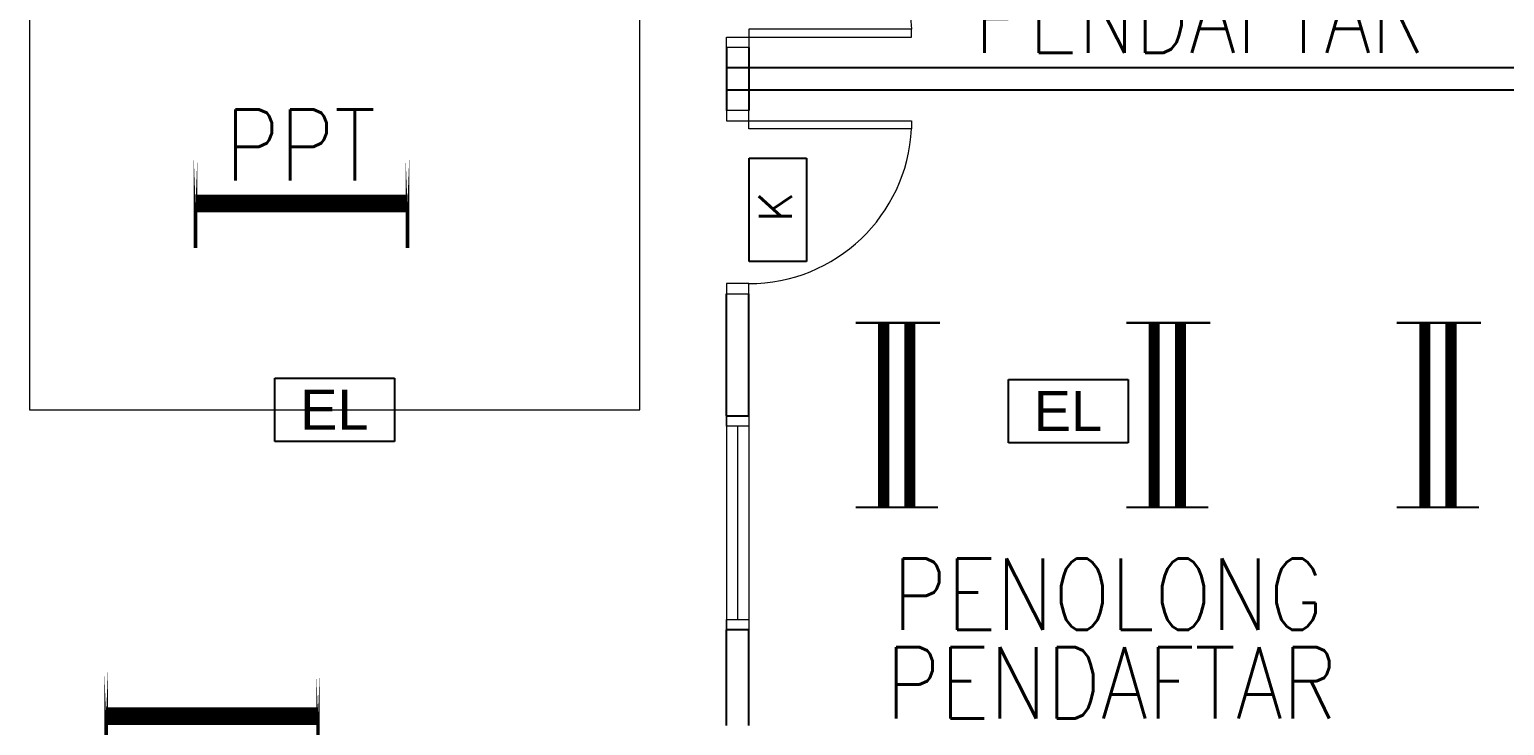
# Model space of a CAD drawing. Header units: inches. Extents: x -106504901 to 86801075, y -86378143 to 86869072.
# Drawn here: x 170891 to 178140, y 77965 to 81383 of the extents above; entities that cross this region are included whole.
import ezdxf
from ezdxf.enums import TextEntityAlignment as Align

# ---------------------------------------------------------------- set-up
doc = ezdxf.new("R2010")
doc.units = ezdxf.units.IN
doc.header["$MEASUREMENT"] = 0
for name, color, linetype, lineweight in [('1', 8, 'Continuous', 9), ('DOOR', 8, 'Continuous', 20), ('t3', 8, 'Continuous', 25), ('WIN', 8, 'Continuous', 18)]:
    doc.layers.add(name, color=color, linetype=linetype, lineweight=lineweight)
for name, color, linetype in [('BOMBA', 12, 'Continuous'), ('FITTING', 40, 'Continuous'), ('LAMPU', 7, 'Continuous'), ('partition', 8, 'Continuous')]:
    doc.layers.add(name, color=color, linetype=linetype)
doc.styles.add('LAILA', font='romans.shx', dxfattribs={"width": 0.85, "height": 350})
doc.styles.add('SANSSERIF', font='SAS_____.pfb', dxfattribs={"width": 0.7, "height": 700})
doc.styles.add('SIMPLEX', font='simplex.shx', dxfattribs={"width": 0.8})

# ---------------------------------------------------------------- blocks, each defined once
blk = doc.blocks.new('dr16')
at = {"layer": 'DOOR', "color": 1}
blk.add_line((-2409712.2, -909070.8), (-2409602.2, -909070.8), dxfattribs=at)
for points in [[(-2409712.2, -909070.8), (-2409602.2, -909070.8), (-2409602.2, -909020.8), (-2409712.2, -909020.8)], [(-2410511.2, -909830.8), (-2409712.2, -909830.8), (-2409712.2, -909870.8), (-2410511.2, -909870.8)], [(-2409712.2, -909920.8), (-2409602.2, -909920.8), (-2409602.2, -909870.8), (-2409712.2, -909870.8)]]:
    blk.add_lwpolyline(points, close=True, dxfattribs=at)
at = {"layer": 'DOOR', "color": 9}
blk.add_arc((-2409712.2, -909870.8), 800, 90, 177.13402, dxfattribs=at)
blk = doc.blocks.new('emergency light R')
at = {"layer": 'LAMPU', "color": 6, "linetype": 'Continuous'}
for p, q in [((0, 4.9), (0, 247.7)), ((0, 247.7), (459.3, 247.7)), ((459.3, 247.7), (459.3, 4.9)), ((459.3, 4.9), (0, 4.9))]:
    blk.add_line(p, q, dxfattribs=at)
at = {"layer": 'LAMPU', "color": 6, "linetype": 'Continuous', "style": 'SANSSERIF'}
blk.add_text('EL', height=153.77, dxfattribs=at).set_placement((97, 50))

msp = doc.modelspace()

# ---------------------------------------------------------------- linework, layer by layer
at = {"layer": '1'}
msp.add_lwpolyline([(170891, 82515.2), (170891, 79515.2), (173891, 79515.2), (173891, 82515.2)], close=True, dxfattribs=at)
at = {"layer": 'BOMBA', "color": 8, "linetype": 'ByBlock', "ltscale": 10}
for p, q in [((174427.9, 80244), (174427.9, 80750.9)), ((174427.9, 80750.9), (174708.6, 80750.9)), ((174427.9, 80244), (174427.9, 80750.9)), ((174427.9, 80750.9), (174708.6, 80750.9)), ((174708.6, 80750.9), (174708.6, 80244)), ((174708.6, 80750.9), (174708.6, 80244)), ((174708.6, 80244), (174427.9, 80244)), ((174708.6, 80244), (174427.9, 80244))]:
    msp.add_line(p, q, dxfattribs=at)
at = {"layer": 'BOMBA', "color": 3, "linetype": 'ByBlock', "ltscale": 10}
for p, q in [((174427.9, 80244), (174427.9, 80750.9)), ((174427.9, 80750.9), (174708.6, 80750.9)), ((174708.6, 80750.9), (174708.6, 80244)), ((174708.6, 80244), (174427.9, 80244))]:
    msp.add_line(p, q, dxfattribs=at)
at = {"layer": 'FITTING', "color": 3, "const_width": 17.4}
for points in [[(171707, 80748.1), (171707, 80310.6)], [(172748.3, 80748.1), (172748.3, 80310.6)], [(171267.4, 78229), (171267.4, 77791.6)], [(172308.7, 78229), (172308.7, 77791.6)]]:
    msp.add_lwpolyline(points, close=True, dxfattribs=at)
at = {"layer": 'FITTING', "color": 3}
for points, const_width in [([(171707, 80529.3), (172748.3, 80529.3)], 86.8), ([(175088.5, 79036.5), (175088.5, 79936.5)], 54.6), ([(175217.4, 79036.5), (175217.4, 79936.5)], 54.6), ([(176418, 79036.5), (176418, 79936.5)], 54.6), ([(176418, 79036.5), (176418, 79936.5)], 54.6), ([(176546.9, 79036.5), (176546.9, 79936.5)], 54.6), ([(176546.9, 79036.5), (176546.9, 79936.5)], 54.6), ([(177747.5, 79036.5), (177747.5, 79936.5)], 54.6), ([(177876.4, 79036.5), (177876.4, 79936.5)], 54.6), ([(174950.9, 79942.4), (175236, 79942.4)], 10.9), ([(175089.6, 79942.4), (175364.8, 79942.4)], 10.9), ([(176280.4, 79942.4), (176565.5, 79942.4)], 10.9), ([(176280.4, 79942.4), (176565.5, 79942.4)], 10.9), ([(176419.1, 79942.4), (176694.3, 79942.4)], 10.9), ([(176419.1, 79942.4), (176694.3, 79942.4)], 10.9), ([(177609.9, 79942.4), (177895, 79942.4)], 10.9), ([(177748.6, 79942.4), (178023.8, 79942.4)], 10.9), ([(174950.9, 79036.5), (175226.1, 79036.5)], 10.9), ([(175079.7, 79036.5), (175355, 79036.5)], 10.9), ([(176280.4, 79036.5), (176555.6, 79036.5)], 10.9), ([(176280.4, 79036.5), (176555.6, 79036.5)], 10.9), ([(176409.3, 79036.5), (176684.5, 79036.5)], 10.9), ([(176409.3, 79036.5), (176684.5, 79036.5)], 10.9), ([(177609.9, 79036.5), (177885.1, 79036.5)], 10.9), ([(177738.8, 79036.5), (178014, 79036.5)], 10.9), ([(171267.4, 78010.3), (172308.7, 78010.3)], 86.8)]:
    msp.add_lwpolyline(points, dxfattribs=dict(at, const_width=const_width))
at = {"layer": 'partition'}
for p, q in [((174316, 81295.2), (174316, 80985.2)), ((174426, 81295.2), (174426, 80985.2)), ((178316, 81195.2), (174316, 81195.2)), ((178316, 81085.2), (174316, 81085.2)), ((174316, 79485.2), (174316, 80085.2)), ((174426, 79485.2), (174426, 80085.2)), ((174316, 79485.2), (174426, 79485.2)), ((174426, 78435.2), (174316, 78435.2)), ((174316, 77965.2), (174316, 78435.2)), ((174426, 77965.2), (174426, 78435.2))]:
    msp.add_line(p, q, dxfattribs=at)
at = {"layer": 'WIN'}
for p, q in [((174316, 79485.2), (174316, 78435.2)), ((174426, 79485.2), (174426, 78435.2)), ((174371, 79435.2), (174371, 78485.2))]:
    msp.add_line(p, q, dxfattribs=at)
for points in [[(174426, 79435.2), (174316, 79435.2), (174316, 79485.2), (174426, 79485.2)], [(174426, 78435.2), (174316, 78435.2), (174316, 78485.2), (174426, 78485.2)]]:
    msp.add_lwpolyline(points, close=True, dxfattribs=at)

# ---------------------------------------------------------------- block references
at = {"layer": 'DOOR', "xscale": -1}
msp.add_blockref('dr16', (-2235286.1, 991215.9), dxfattribs=at)
at = {"layer": 'DOOR', "rotation": 180}
msp.add_blockref('dr16', (-2235286.1, -828935.6), dxfattribs=at)
at = {"layer": 'LAMPU', "color": 8, "xscale": 1.27951153594687, "yscale": 1.27951153594687, "zscale": 1.27951153594687}
for p in [(172097.2, 79353.6), (175701.7, 79347.7)]:
    msp.add_blockref('emergency light R', p, dxfattribs=at)

# ---------------------------------------------------------------- texts
at = {"layer": 'BOMBA', "color": 8, "linetype": 'ByBlock', "ltscale": 10, "style": 'SIMPLEX'}
msp.add_text('K', height=162.1, rotation=90, dxfattribs=at).set_placement((174637.4, 80439.6))
msp.add_text('K', height=162.1, rotation=90, dxfattribs=at).set_placement((174637.4, 80439.6))
at = {"layer": 'BOMBA', "color": 3, "linetype": 'ByBlock', "ltscale": 10, "style": 'SIMPLEX'}
msp.add_text('K', height=162.1, rotation=90, dxfattribs=at).set_placement((174637.4, 80439.6))
at = {"layer": 't3', "style": 'LAILA', "width": 0.85}
for s, p in [('PENDAFTAR', (175532.4, 81619.6)), ('PENOLONG', (175131.8, 78784.7)), ('PENDAFTAR', (175098.4, 78349.9))]:
    msp.add_text(s, height=350, dxfattribs=at).set_placement(p, align=Align.TOP_LEFT)
msp.add_text('PPT', height=350, dxfattribs=at).set_placement((171852.6, 80641.2))

doc.saveas('drawing.dxf')
